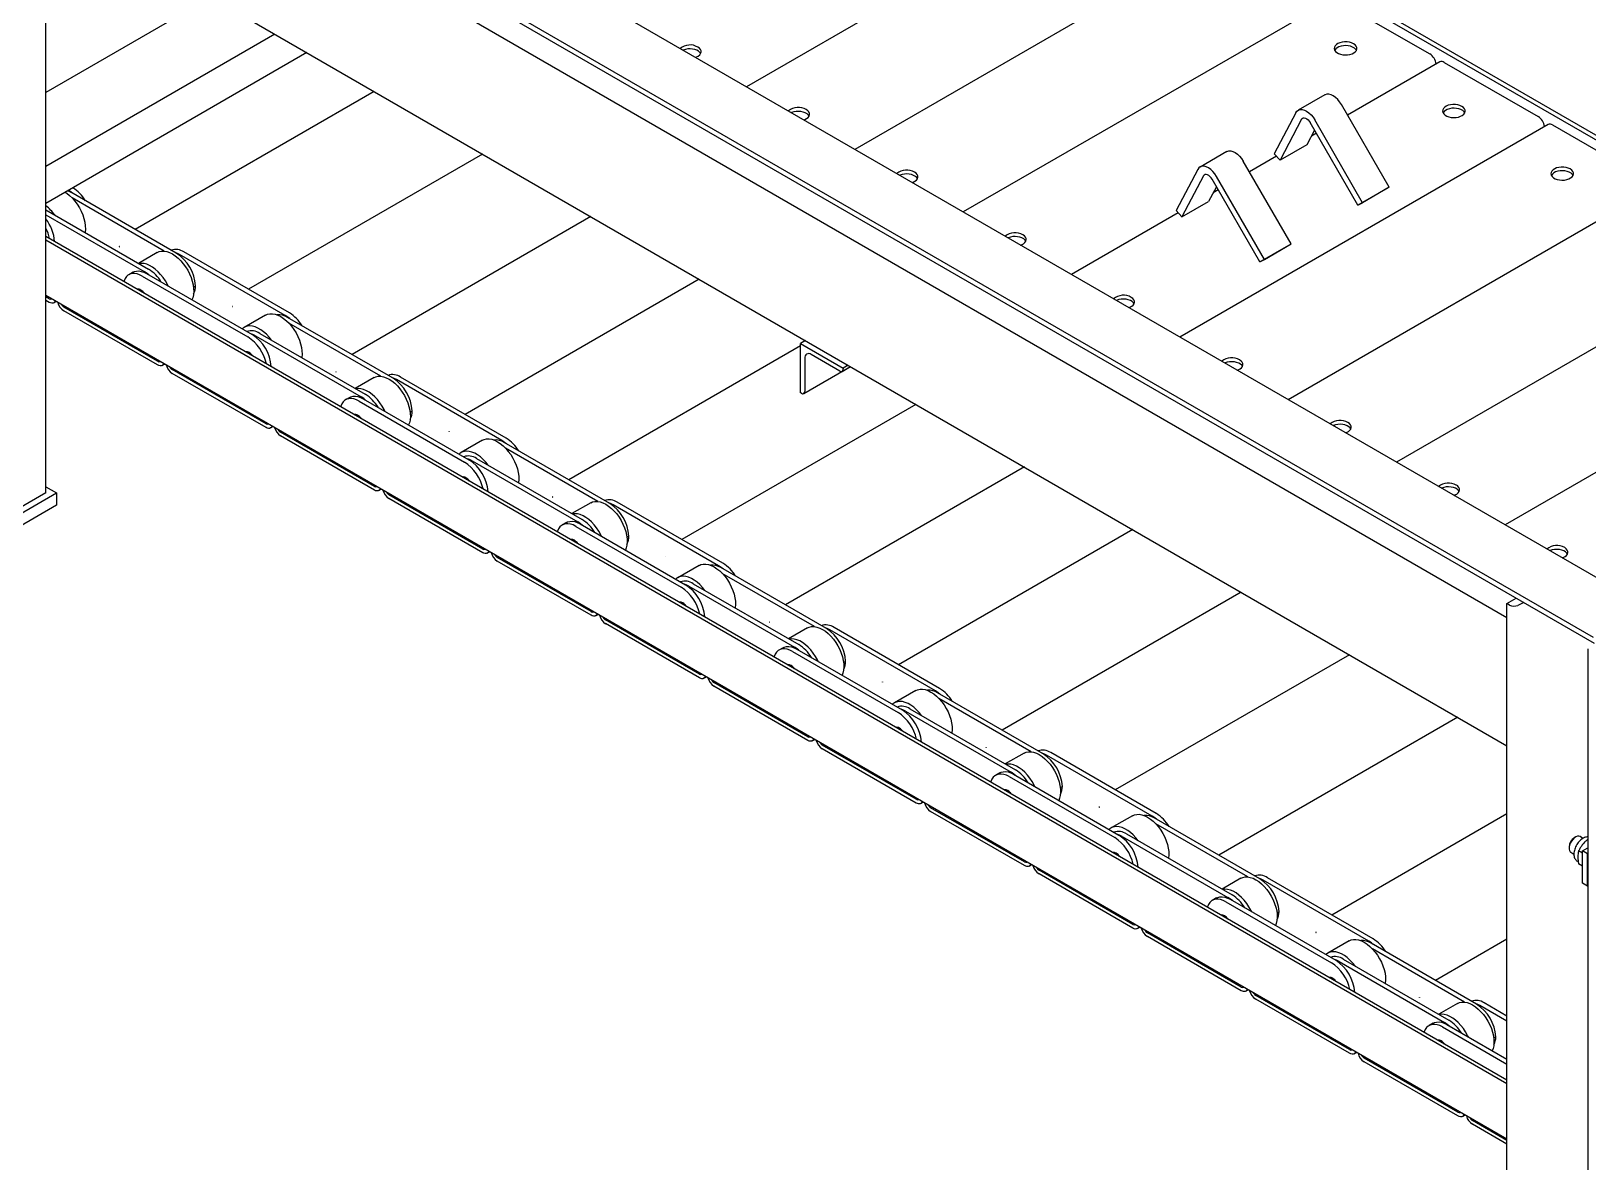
# Model space of a CAD drawing. Header units: millimetres. Extents: x 0 to 11880, y 0 to 8400.
# Drawn here: x 3810 to 4842, y 518 to 1267 of the extents above; entities that cross this region are included whole.
import ezdxf

# ---------------------------------------------------------------- set-up
doc = ezdxf.new("R2010")
doc.units = ezdxf.units.MM
doc.header["$LTSCALE"] = 20

msp = doc.modelspace()

# ---------------------------------------------------------------- linework, layer by layer
at = {"color": 7, "linetype": 'Continuous', "lineweight": 25}
for p, q in [((5183.28, 1001), (1955.33, 2864.45)), ((5186.11, 1002.63), (1958.16, 2866.08)), ((4881.34, 885.49), (1653.4, 2748.94)), ((4845.99, 865.08), (1618.04, 2728.53)), ((1618.67, 2724.71), (4846.61, 861.25)), ((3819.97, 960.92), (3819.97, 1453.92)), ((3819.97, 1437.58), (4788.71, 878.34)), ((4528.61, 1370.96), (4284.5, 1230.04)), ((3819.97, 1352.6), (4788.71, 793.36)), ((4600.45, 1329.48), (4356.34, 1188.56)), ((3929.38, 1289.44), (3819.97, 1226.29)), ((4672.29, 1288.01), (4428.18, 1147.09)), ((4675.29, 1287.71), (4737.52, 1251.79)), ((3971.81, 1264.95), (3819.97, 1177.3)), ((3993.02, 1252.7), (3819.97, 1152.8)), ((4744.14, 1246.54), (4683, 1211.24)), ((4747.14, 1246.24), (4809.36, 1210.32)), ((4037.65, 1226.94), (3879.25, 1135.49)), ((4667.93, 1224.65), (4650.25, 1214.45)), ((4710.6, 1163.44), (4678.92, 1218.3)), ((4648.7, 1212.79), (4634.4, 1185.63)), ((4652.54, 1208.5), (4638.24, 1181.34)), ((4692.92, 1153.23), (4661.25, 1208.1)), ((4815.98, 1205.06), (4571.87, 1064.14)), ((4661.11, 1201.4), (4655.92, 1191.54)), ((4689.92, 1151.5), (4658.25, 1206.37)), ((4662.32, 1199.31), (4659, 1197.39)), ((4818.98, 1204.77), (4881.2, 1168.84)), ((4602.87, 1187.1), (4585.19, 1176.89)), ((4655.92, 1191.54), (4638.24, 1181.34)), ((4109.5, 1185.47), (3954.27, 1095.86)), ((4645.55, 1125.88), (4613.87, 1180.75)), ((4635.84, 1184.02), (4617.95, 1173.69)), ((4638.24, 1181.34), (4634.4, 1185.63)), ((4583.64, 1175.23), (4569.34, 1148.07)), ((4587.49, 1170.94), (4573.19, 1143.78)), ((4624.87, 1113.94), (4593.19, 1168.81)), ((4627.87, 1115.68), (4596.19, 1170.54)), ((3906.45, 1119.79), (3836.45, 1160.2)), ((3898.46, 1121.13), (3837.37, 1156.4)), ((4596.06, 1163.85), (4590.86, 1153.99)), ((4597.27, 1161.75), (4593.94, 1159.83)), ((4887.82, 1163.59), (4643.71, 1022.67)), ((4707.6, 1161.7), (4689.92, 1151.5)), ((4710.6, 1163.44), (4692.92, 1153.23)), ((4707.6, 1161.7), (4710.6, 1163.44)), ((3819.97, 1148.48), (3888.07, 1109.17)), ((4570.78, 1146.46), (4500.03, 1105.62)), ((4573.19, 1143.78), (4569.34, 1148.07)), ((4573.19, 1143.78), (4590.86, 1153.99)), ((4689.92, 1151.5), (4692.92, 1153.23)), ((3819.97, 1145.22), (3885.24, 1107.54)), ((4181.34, 1143.99), (4022.93, 1052.55)), ((4788.71, 571.66), (3819.97, 1130.9)), ((4788.71, 569.25), (3819.97, 1128.49)), ((4627.87, 1115.68), (4645.55, 1125.88)), ((4642.55, 1124.15), (4645.55, 1125.88)), ((3893.84, 1120.25), (3881.36, 1113.04)), ((3978.65, 1078.52), (3908.65, 1118.93)), ((3981.48, 1080.15), (3911.48, 1120.56)), ((4624.87, 1113.94), (4642.55, 1124.15)), ((4624.87, 1113.94), (4627.87, 1115.68)), ((4959.66, 1122.12), (4715.55, 981.2)), ((3877.73, 1107.16), (3874.9, 1105.53)), ((3883.9, 1104.64), (3953.9, 1064.23)), ((3886.73, 1106.27), (3956.73, 1065.86)), ((3881.99, 1095.8), (3881.38, 1095.45)), ((3917.81, 1097.36), (3919.18, 1098.15)), ((4253.18, 1102.52), (4097.95, 1012.91)), ((4788.71, 532.51), (3819.97, 1091.74)), ((3822.24, 1089.61), (3819.97, 1090.91)), ((3822.24, 1087.16), (3819.97, 1088.47)), ((3825.24, 1086.86), (3826.83, 1087.78)), ((3894.08, 1048.14), (3831.85, 1084.06)), ((3894.08, 1045.69), (3831.85, 1081.61)), ((3965.68, 1078.77), (3951.54, 1070.61)), ((4050.14, 1036.84), (3980.14, 1077.25)), ((4042.15, 1038.19), (3981.05, 1073.45)), ((5031.5, 1080.64), (4787.4, 939.72)), ((3958.93, 1065), (4028.92, 1024.6)), ((3961.76, 1066.63), (4031.75, 1026.23)), ((3953.83, 1054.32), (3953.23, 1053.97)), ((4320.25, 1058.29), (4166.61, 969.6)), ((4323.57, 1061.88), (4320.25, 1059.97)), ((4320.25, 1059.97), (4348.54, 1043.64)), ((4320.25, 1027.31), (4320.25, 1059.97)), ((3897.08, 1045.39), (3898.68, 1046.31)), ((3965.92, 1006.66), (3903.7, 1042.58)), ((4322.46, 1026.75), (4353.44, 1044.64)), ((4323.08, 1050.17), (4323.08, 1028.13)), ((4346.42, 1041.6), (4327.32, 1052.62)), ((4347.92, 1041.45), (4353.44, 1044.64)), ((4351.85, 1045.56), (4348.54, 1043.64)), ((4348.54, 1043.64), (4348.54, 1042.83)), ((3965.92, 1004.21), (3903.7, 1040.13)), ((4037.52, 1037.3), (4025.05, 1030.1)), ((4122.33, 995.57), (4052.33, 1035.98)), ((4125.16, 997.2), (4055.16, 1037.61)), ((4021.42, 1024.22), (4018.59, 1022.58)), ((4030.42, 1023.32), (4100.41, 982.92)), ((4320.96, 1026.9), (4320.25, 1027.31)), ((4025.67, 1012.85), (4025.07, 1012.5)), ((4027.59, 1021.69), (4097.58, 981.28)), ((4061.5, 1014.42), (4062.86, 1015.2)), ((4396.86, 1019.57), (4241.64, 929.96)), ((3968.92, 1003.92), (3970.52, 1004.84)), ((4037.76, 965.19), (3975.54, 1001.11)), ((4037.76, 962.74), (3975.54, 998.66)), ((4109.37, 995.82), (4095.22, 987.66)), ((4193.82, 953.89), (4123.82, 994.3)), ((4102.61, 982.05), (4172.6, 941.65)), ((4105.44, 983.69), (4175.43, 943.28)), ((4185.83, 955.24), (4124.74, 990.51)), ((4097.52, 971.38), (4096.91, 971.03)), ((4468.71, 978.1), (4310.3, 886.65)), ((3784.62, 936.43), (3827.05, 960.92)), ((3819.97, 960.92), (3788.15, 942.55)), ((3819.97, 965), (3827.05, 960.92)), ((3827.05, 960.92), (3827.05, 952.75)), ((4040.76, 962.44), (4042.36, 963.36)), ((3827.05, 952.75), (3784.62, 928.26)), ((4109.6, 923.71), (4047.38, 959.64)), ((4109.6, 921.27), (4047.38, 957.19)), ((4181.21, 954.35), (4168.73, 947.15)), ((4266.02, 912.62), (4196.02, 953.03)), ((4268.85, 914.25), (4198.84, 954.67)), ((4165.1, 941.27), (4162.27, 939.64)), ((4174.1, 940.38), (4244.09, 899.97)), ((4169.36, 929.9), (4168.75, 929.55)), ((4171.27, 938.74), (4241.27, 898.34)), ((4205.18, 931.47), (4206.55, 932.26)), ((4540.55, 936.62), (4385.32, 847.01)), ((4112.6, 920.97), (4114.2, 921.89)), ((4181.45, 882.24), (4119.22, 918.16)), ((4181.45, 879.79), (4119.22, 915.71)), ((4253.05, 912.88), (4238.91, 904.71)), ((4337.51, 870.94), (4267.5, 911.36)), ((4246.3, 899.11), (4316.29, 858.7)), ((4249.12, 900.74), (4319.12, 860.33)), ((4329.52, 872.29), (4268.42, 907.56)), ((4241.2, 888.43), (4240.59, 888.08)), ((4612.39, 895.15), (4453.98, 803.7)), ((4788.71, 887.53), (4794.9, 891.1)), ((4799.78, 888.28), (4795.91, 886.38)), ((4184.45, 879.49), (4186.04, 880.42)), ((4790.48, 886.5), (4788.71, 887.53)), ((4788.71, 364.94), (4788.71, 887.53)), ((4253.29, 840.77), (4191.06, 876.69)), ((4253.29, 838.32), (4191.06, 874.24)), ((4324.89, 871.4), (4312.42, 864.2)), ((4409.7, 829.67), (4339.7, 870.09)), ((4412.53, 831.31), (4342.53, 871.72)), ((4308.78, 858.32), (4305.96, 856.69)), ((4317.78, 857.43), (4387.78, 817.02)), ((4842.33, 857.53), (4842.33, 334.94)), ((4313.04, 846.96), (4312.44, 846.61)), ((4314.96, 855.8), (4384.95, 815.39)), ((4348.87, 848.52), (4350.23, 849.31)), ((4684.23, 853.68), (4529.01, 764.07)), ((4256.29, 838.02), (4257.89, 838.94)), ((4325.13, 799.29), (4262.91, 835.22)), ((4325.13, 796.84), (4262.91, 832.77)), ((4396.73, 829.93), (4382.59, 821.77)), ((4481.19, 788), (4411.19, 828.41)), ((4389.98, 816.16), (4459.97, 775.75)), ((4392.81, 817.79), (4462.8, 777.39)), ((4473.2, 789.34), (4412.11, 824.61)), ((4384.88, 805.48), (4384.28, 805.13)), ((4756.07, 812.2), (4597.67, 720.76)), ((4328.13, 796.55), (4329.73, 797.47)), ((4396.97, 757.82), (4334.75, 793.74)), ((4396.97, 755.37), (4334.75, 791.29)), ((4468.58, 788.46), (4456.1, 781.26)), ((4553.39, 746.73), (4483.38, 787.14)), ((4556.22, 748.36), (4486.21, 788.77)), ((4452.47, 775.37), (4449.64, 773.74)), ((4461.47, 774.48), (4531.46, 734.08)), ((4456.73, 764.01), (4456.12, 763.66)), ((4458.64, 772.85), (4528.63, 732.44)), ((4492.55, 765.58), (4493.91, 766.36)), ((4399.97, 755.07), (4401.57, 756)), ((4468.81, 716.35), (4406.59, 752.27)), ((4468.81, 713.9), (4406.59, 749.82)), ((4540.42, 746.98), (4526.28, 738.82)), ((4624.88, 705.05), (4554.87, 745.46)), ((4788.71, 748.1), (4672.69, 681.12)), ((4533.66, 733.21), (4603.66, 692.81)), ((4536.49, 734.85), (4606.49, 694.44)), ((4616.89, 706.4), (4555.79, 741.67)), ((4839.09, 731.95), (4837.13, 733.08)), ((4528.57, 722.53), (4527.96, 722.18)), ((4829.88, 726.22), (4829.88, 725.44)), ((4831.13, 722.69), (4833.07, 721.56)), ((4834.12, 732.78), (4833.44, 732.39)), ((4838.73, 722.12), (4836.21, 723.58)), ((4838.73, 723.59), (4842.33, 725.67)), ((4838.73, 702.36), (4838.73, 723.59)), ((4842.2, 721.59), (4838.73, 723.59)), ((4471.81, 713.6), (4473.41, 714.52)), ((4835.37, 716.77), (4835.97, 716.43)), ((4838.73, 713.63), (4836.21, 715.09)), ((4842.33, 721.69), (4842.2, 721.59)), ((4842.2, 700.36), (4842.2, 721.59)), ((4540.66, 674.87), (4478.43, 710.8)), ((4540.66, 672.42), (4478.43, 708.35)), ((4612.26, 705.51), (4599.78, 698.31)), ((4697.07, 663.78), (4627.07, 704.19)), ((4699.9, 665.41), (4629.9, 705.83)), ((4842.2, 700.36), (4838.73, 702.36)), ((4596.15, 692.43), (4593.32, 690.79)), ((4842.33, 700.46), (4842.2, 700.36)), ((4602.32, 689.9), (4672.32, 649.5)), ((4605.15, 691.54), (4675.15, 651.13)), ((4636.23, 682.63), (4637.6, 683.42)), ((4543.66, 672.13), (4545.25, 673.05)), ((4600.41, 681.06), (4599.8, 680.71)), ((4612.5, 633.4), (4550.27, 669.32)), ((4612.5, 630.95), (4550.27, 666.87)), ((4684.1, 664.04), (4669.96, 655.87)), ((4768.56, 622.1), (4698.56, 662.52)), ((4788.71, 665.15), (4741.35, 637.81)), ((4677.35, 650.27), (4747.34, 609.86)), ((4680.18, 651.9), (4750.17, 611.49)), ((4760.57, 623.45), (4699.47, 658.72)), ((4615.5, 630.65), (4617.1, 631.58)), ((4672.25, 639.59), (4671.65, 639.24)), ((4684.34, 591.93), (4622.12, 627.85)), ((4684.34, 589.48), (4622.12, 625.4)), ((4755.94, 622.56), (4743.47, 615.36)), ((4788.71, 610.88), (4770.75, 621.25)), ((4788.71, 614.14), (4773.58, 622.88)), ((4739.84, 609.48), (4737.01, 607.85)), ((4746.01, 606.96), (4788.71, 582.3)), ((4748.84, 608.59), (4788.71, 585.57)), ((4779.92, 599.68), (4781.28, 600.47)), ((4687.34, 589.18), (4688.94, 590.1)), ((4744.1, 598.11), (4743.49, 597.76)), ((4756.18, 550.45), (4693.96, 586.38)), ((4756.18, 548), (4693.96, 583.93)), ((4759.18, 547.71), (4760.78, 548.63)), ((4788.71, 531.68), (4765.8, 544.9)), ((4788.71, 529.23), (4765.8, 542.45))]:
    msp.add_line(p, q, dxfattribs=at)
at = {"color": 7, "linetype": 'Continuous', "lineweight": 25, "flags": 128}
for points in [[(4686.96, 1258.53), (4685.7, 1259.11), (4684.24, 1259.53), (4682.67, 1259.76), (4681.05, 1259.78), (4679.46, 1259.6), (4677.97, 1259.23), (4676.65, 1258.69), (4675.57, 1257.99), (4674.77, 1257.18), (4674.29, 1256.28), (4674.16, 1255.35), (4674.38, 1254.42), (4674.94, 1253.54), (4675.81, 1252.75), (4676.96, 1252.09), (4678.32, 1251.59), (4679.85, 1251.26), (4681.45, 1251.14), (4683.07, 1251.21), (4684.62, 1251.49), (4686.03, 1251.95), (4687.24, 1252.57), (4688.19, 1253.33), (4688.83, 1254.19), (4689.13, 1255.11), (4689.09, 1256.05), (4688.7, 1256.96), (4687.98, 1257.8), (4686.96, 1258.53)], [(4254.12, 1252.12), (4253.65, 1252.82), (4252.77, 1253.61), (4251.63, 1254.27), (4250.26, 1254.77), (4248.74, 1255.09), (4247.13, 1255.22), (4245.51, 1255.15), (4243.96, 1254.87), (4242.55, 1254.41), (4242.4, 1254.34)], [(4250.64, 1249.58), (4251.3, 1249.83), (4252.51, 1250.45), (4253.46, 1251.21), (4254.1, 1252.07), (4254.4, 1252.99), (4254.36, 1253.93), (4253.97, 1254.84), (4253.25, 1255.67), (4252.23, 1256.4)], [(4688.85, 1254.24), (4688.38, 1254.94), (4687.5, 1255.73), (4686.36, 1256.39), (4684.99, 1256.89), (4683.47, 1257.22), (4681.86, 1257.34), (4680.24, 1257.27), (4678.69, 1256.99), (4677.28, 1256.53), (4676.07, 1255.91), (4675.13, 1255.15), (4674.49, 1254.29), (4674.46, 1254.24)], [(4678.92, 1218.3), (4677.77, 1220.06), (4676.46, 1221.64), (4675.04, 1222.98), (4673.56, 1224.03), (4672.07, 1224.75), (4670.64, 1225.12), (4669.3, 1225.12), (4668.12, 1224.76), (4667.93, 1224.65)], [(4758.8, 1217.05), (4757.54, 1217.64), (4756.09, 1218.06), (4754.51, 1218.28), (4752.89, 1218.31), (4751.3, 1218.13), (4749.81, 1217.76), (4748.49, 1217.21), (4747.41, 1216.52), (4746.61, 1215.7), (4746.13, 1214.81), (4746, 1213.87), (4746.22, 1212.95), (4746.78, 1212.07), (4747.65, 1211.28), (4748.8, 1210.62), (4750.17, 1210.11), (4751.69, 1209.79), (4753.3, 1209.66), (4754.91, 1209.74), (4756.46, 1210.01), (4757.87, 1210.48), (4759.08, 1211.1), (4760.03, 1211.86), (4760.67, 1212.72), (4760.97, 1213.64), (4760.93, 1214.58), (4760.54, 1215.48), (4759.82, 1216.32), (4758.8, 1217.05)], [(4325.96, 1210.64), (4325.49, 1211.34), (4324.62, 1212.13), (4323.47, 1212.79), (4322.1, 1213.3), (4320.58, 1213.62), (4318.97, 1213.75), (4317.36, 1213.67), (4315.81, 1213.4), (4314.39, 1212.94), (4314.24, 1212.87)], [(4322.49, 1208.11), (4323.15, 1208.35), (4324.35, 1208.98), (4325.3, 1209.74), (4325.94, 1210.6), (4326.25, 1211.52), (4326.2, 1212.45), (4325.81, 1213.36), (4325.09, 1214.2), (4324.07, 1214.93)], [(4648.7, 1212.79), (4649.45, 1213.83), (4650.44, 1214.55), (4651.63, 1214.92), (4652.96, 1214.92), (4654.4, 1214.55), (4655.88, 1213.82), (4657.36, 1212.77), (4658.79, 1211.43), (4660.1, 1209.86), (4661.25, 1208.1)], [(4652.54, 1208.5), (4652.99, 1209.07), (4653.59, 1209.4), (4654.32, 1209.48), (4655.13, 1209.3), (4655.98, 1208.86), (4656.81, 1208.2), (4657.58, 1207.35), (4658.25, 1206.37)], [(4760.69, 1212.77), (4760.22, 1213.47), (4759.34, 1214.25), (4758.2, 1214.92), (4756.83, 1215.42), (4755.31, 1215.74), (4753.7, 1215.87), (4752.09, 1215.79), (4750.54, 1215.52), (4749.12, 1215.06), (4747.92, 1214.43), (4746.97, 1213.67), (4746.33, 1212.81), (4746.31, 1212.77)], [(4602.87, 1187.1), (4603.07, 1187.2), (4604.25, 1187.57), (4605.58, 1187.57), (4607.02, 1187.2), (4608.51, 1186.47), (4609.99, 1185.42), (4611.41, 1184.09), (4612.72, 1182.51), (4613.87, 1180.75)], [(4596.19, 1170.54), (4595.04, 1172.3), (4593.73, 1173.88), (4592.31, 1175.22), (4590.83, 1176.27), (4589.34, 1176.99), (4587.91, 1177.36), (4586.57, 1177.36), (4585.39, 1177), (4584.4, 1176.28), (4583.64, 1175.23)], [(4830.64, 1175.58), (4829.38, 1176.17), (4827.93, 1176.58), (4826.35, 1176.81), (4824.73, 1176.83), (4823.14, 1176.66), (4821.65, 1176.29), (4820.33, 1175.74), (4819.25, 1175.04), (4818.45, 1174.23), (4817.98, 1173.33), (4817.84, 1172.4), (4818.06, 1171.47), (4818.62, 1170.59), (4819.5, 1169.81), (4820.64, 1169.14), (4822.01, 1168.64), (4823.53, 1168.32), (4825.14, 1168.19), (4826.75, 1168.27), (4828.3, 1168.54), (4829.72, 1169), (4830.92, 1169.63), (4831.87, 1170.39), (4832.51, 1171.25), (4832.82, 1172.17), (4832.77, 1173.1), (4832.38, 1174.01), (4831.66, 1174.85), (4830.64, 1175.58)], [(4397.81, 1169.17), (4397.33, 1169.87), (4396.46, 1170.66), (4395.31, 1171.32), (4393.94, 1171.82), (4392.42, 1172.15), (4390.82, 1172.27), (4389.2, 1172.2), (4387.65, 1171.92), (4386.24, 1171.46), (4386.08, 1171.4)], [(4394.33, 1166.63), (4394.99, 1166.88), (4396.19, 1167.5), (4397.14, 1168.26), (4397.78, 1169.12), (4398.09, 1170.04), (4398.04, 1170.98), (4397.65, 1171.89), (4396.93, 1172.73), (4395.92, 1173.46)], [(4593.19, 1168.81), (4592.53, 1169.8), (4591.76, 1170.65), (4590.92, 1171.31), (4590.08, 1171.74), (4589.27, 1171.93), (4588.54, 1171.85), (4587.94, 1171.51), (4587.49, 1170.94)], [(4832.53, 1171.29), (4832.06, 1171.99), (4831.19, 1172.78), (4830.04, 1173.44), (4828.67, 1173.95), (4827.15, 1174.27), (4825.54, 1174.4), (4823.93, 1174.32), (4822.38, 1174.05), (4820.97, 1173.59), (4819.76, 1172.96), (4818.81, 1172.2), (4818.17, 1171.34), (4818.15, 1171.29)], [(3832.82, 1160.22), (3833.88, 1159.49), (3835.73, 1157.99), (3837.52, 1156.25), (3839.2, 1154.29), (3840.76, 1152.15), (3842.16, 1149.88), (3843.38, 1147.51), (3844.4, 1145.09), (3845.19, 1142.65), (3845.75, 1140.24), (3846.07, 1137.91), (3846.13, 1135.69), (3845.94, 1133.63), (3845.92, 1133.5)], [(3834.46, 1161.17), (3834.67, 1161.08), (3836.45, 1160.2)], [(3837.95, 1159.34), (3836.75, 1160.29), (3834.97, 1161.46)], [(4469.65, 1127.7), (4469.17, 1128.4), (4468.3, 1129.19), (4467.15, 1129.85), (4465.79, 1130.35), (4464.26, 1130.67), (4462.66, 1130.8), (4461.04, 1130.72), (4459.49, 1130.45), (4458.08, 1129.99), (4457.92, 1129.92)], [(4466.17, 1125.16), (4466.83, 1125.41), (4468.04, 1126.03), (4468.98, 1126.79), (4469.62, 1127.65), (4469.93, 1128.57), (4469.89, 1129.51), (4469.49, 1130.42), (4468.77, 1131.25), (4467.76, 1131.98)], [(3868.55, 1124.11), (3868.56, 1124.08), (3868.57, 1124.04), (3868.6, 1124.01), (3868.62, 1123.99), (3868.65, 1123.98), (3868.67, 1123.98), (3868.69, 1124), (3868.7, 1124.03), (3868.69, 1124.06), (3868.67, 1124.1), (3868.65, 1124.13), (3868.62, 1124.15), (3868.6, 1124.16), (3868.57, 1124.16), (3868.56, 1124.14), (3868.55, 1124.11)], [(3893.84, 1120.25), (3895.07, 1120.8), (3896.63, 1121.14), (3898.32, 1121.15), (3900.1, 1120.83), (3901.95, 1120.2), (3903.84, 1119.26)], [(3903.84, 1119.26), (3905.72, 1118.02), (3907.57, 1116.52), (3909.36, 1114.77), (3911.05, 1112.81), (3912.6, 1110.68), (3914, 1108.41), (3915.22, 1106.04), (3916.24, 1103.61), (3917.04, 1101.18), (3917.6, 1098.77), (3917.91, 1096.44), (3917.97, 1094.22), (3917.78, 1092.16), (3917.35, 1090.29), (3916.8, 1088.91)], [(3908.65, 1118.93), (3906.87, 1119.81), (3905.67, 1120.24)], [(3850.17, 1113.46), (3850.17, 1113.5), (3850.17, 1113.52), (3850.19, 1113.54), (3850.21, 1113.55), (3850.24, 1113.54)], [(3883.9, 1104.64), (3882.12, 1105.52), (3880.38, 1106.1), (3878.7, 1106.36), (3877.13, 1106.29), (3875.69, 1105.91), (3874.41, 1105.21), (3873.32, 1104.21), (3872.43, 1102.94), (3871.78, 1101.4), (3871.67, 1101.06)], [(3877.73, 1107.16), (3878.52, 1107.54), (3879.96, 1107.93), (3881.53, 1107.99), (3883.21, 1107.73), (3884.95, 1107.15), (3886.73, 1106.27)], [(3901.01, 1098.03), (3900.5, 1099.07), (3899.18, 1101.4), (3897.7, 1103.6), (3896.07, 1105.65), (3894.34, 1107.51), (3892.51, 1109.14), (3890.64, 1110.51), (3888.75, 1111.6), (3886.88, 1112.39), (3885.06, 1112.87), (3883.32, 1113.02), (3881.7, 1112.85)], [(3888.22, 1105.41), (3887.02, 1106.37), (3885.24, 1107.54)], [(3826.24, 1088.13), (3826.16, 1087.92), (3825.76, 1087.3), (3825.24, 1086.86), (3824.59, 1086.62), (3823.86, 1086.6), (3823.06, 1086.78), (3822.24, 1087.16)], [(3943.58, 1084.47), (3943.58, 1084.44), (3943.6, 1084.4), (3943.62, 1084.37), (3943.65, 1084.35), (3943.68, 1084.34), (3943.7, 1084.35), (3943.71, 1084.36), (3943.72, 1084.39), (3943.71, 1084.43), (3943.7, 1084.46), (3943.68, 1084.49), (3943.65, 1084.51), (3943.62, 1084.52), (3943.6, 1084.52), (3943.58, 1084.5), (3943.58, 1084.47)], [(4541.49, 1086.22), (4541.02, 1086.92), (4540.14, 1087.71), (4538.99, 1088.37), (4537.63, 1088.88), (4536.11, 1089.2), (4534.5, 1089.33), (4532.88, 1089.25), (4531.33, 1088.98), (4529.92, 1088.52), (4529.76, 1088.45)], [(4538.01, 1083.69), (4538.67, 1083.93), (4539.88, 1084.56), (4540.82, 1085.32), (4541.47, 1086.18), (4541.77, 1087.1), (4541.73, 1088.03), (4541.34, 1088.94), (4540.62, 1089.78), (4539.6, 1090.51)], [(3965.68, 1078.77), (3966.92, 1079.33), (3968.47, 1079.66), (3970.16, 1079.67), (3971.94, 1079.36), (3973.8, 1078.72), (3975.68, 1077.78)], [(3975.68, 1077.78), (3977.57, 1076.55), (3979.42, 1075.04), (3981.2, 1073.3), (3982.89, 1071.34), (3984.45, 1069.21), (3985.85, 1066.94), (3987.07, 1064.57), (3988.08, 1062.14), (3988.88, 1059.7), (3989.44, 1057.29), (3989.75, 1054.96), (3989.81, 1052.75), (3989.63, 1050.68), (3989.6, 1050.56)], [(3981.63, 1076.39), (3980.43, 1077.34), (3978.65, 1078.52)], [(3969.53, 1062.15), (3967.92, 1064.18), (3966.18, 1066.04), (3964.36, 1067.66), (3962.48, 1069.04), (3960.59, 1070.13), (3958.72, 1070.92), (3956.9, 1071.39), (3955.16, 1071.54), (3953.53, 1071.37), (3952.05, 1070.87), (3950.74, 1070.06), (3950.23, 1069.62)], [(3958.93, 1065), (3957.15, 1065.88), (3955.95, 1066.31)], [(3898.08, 1046.65), (3898, 1046.45), (3897.61, 1045.83), (3897.08, 1045.39), (3896.44, 1045.15), (3895.7, 1045.12), (3894.91, 1045.3), (3894.08, 1045.69)], [(4613.33, 1044.75), (4612.86, 1045.45), (4611.98, 1046.24), (4610.84, 1046.9), (4609.47, 1047.4), (4607.95, 1047.73), (4606.34, 1047.85), (4604.72, 1047.78), (4603.17, 1047.5), (4601.76, 1047.04), (4601.61, 1046.98)], [(4609.85, 1042.21), (4610.51, 1042.46), (4611.72, 1043.08), (4612.67, 1043.84), (4613.31, 1044.7), (4613.61, 1045.62), (4613.57, 1046.56), (4613.18, 1047.47), (4612.46, 1048.31), (4611.44, 1049.04)], [(4012.24, 1041.16), (4012.24, 1041.13), (4012.26, 1041.09), (4012.28, 1041.06), (4012.31, 1041.04), (4012.34, 1041.03), (4012.36, 1041.04), (4012.37, 1041.05), (4012.38, 1041.08), (4012.37, 1041.12), (4012.36, 1041.15), (4012.34, 1041.18), (4012.31, 1041.2), (4012.28, 1041.21), (4012.26, 1041.21), (4012.24, 1041.19), (4012.24, 1041.16)], [(4037.52, 1037.3), (4038.76, 1037.85), (4040.32, 1038.19), (4042, 1038.2), (4043.79, 1037.88), (4045.64, 1037.25), (4047.52, 1036.31)], [(4047.52, 1036.31), (4049.41, 1035.07), (4051.26, 1033.57), (4053.04, 1031.82), (4054.73, 1029.87), (4056.29, 1027.73), (4057.69, 1025.46), (4058.91, 1023.09), (4059.92, 1020.67), (4060.72, 1018.23), (4061.28, 1015.82), (4061.59, 1013.49), (4061.66, 1011.27), (4061.47, 1009.21), (4061.03, 1007.34), (4060.49, 1005.97)], [(4052.33, 1035.98), (4050.55, 1036.86), (4049.35, 1037.29)], [(3993.86, 1030.52), (3993.85, 1030.55), (3993.86, 1030.58), (3993.87, 1030.6), (3993.9, 1030.6), (3993.92, 1030.59)], [(4027.59, 1021.69), (4025.81, 1022.57), (4024.06, 1023.15), (4022.39, 1023.41), (4020.81, 1023.35), (4019.37, 1022.96), (4018.1, 1022.27), (4017, 1021.27), (4016.12, 1019.99), (4015.46, 1018.45), (4015.35, 1018.11)], [(4021.42, 1024.22), (4022.2, 1024.6), (4023.64, 1024.98), (4025.22, 1025.04), (4026.89, 1024.78), (4028.64, 1024.21), (4030.42, 1023.32)], [(4044.69, 1015.08), (4044.18, 1016.12), (4042.87, 1018.45), (4041.38, 1020.66), (4039.76, 1022.71), (4038.02, 1024.56), (4036.2, 1026.19), (4034.33, 1027.56), (4032.44, 1028.65), (4030.56, 1029.44), (4028.74, 1029.92), (4027, 1030.07), (4025.39, 1029.9)], [(4031.9, 1022.47), (4030.7, 1023.42), (4028.92, 1024.6)], [(3969.92, 1005.18), (3969.84, 1004.97), (3969.45, 1004.35), (3968.92, 1003.92), (3968.28, 1003.68), (3967.54, 1003.65), (3966.75, 1003.83), (3965.92, 1004.21)], [(4087.26, 1001.53), (4087.27, 1001.49), (4087.28, 1001.46), (4087.31, 1001.43), (4087.33, 1001.4), (4087.36, 1001.39), (4087.38, 1001.4), (4087.4, 1001.42), (4087.4, 1001.44), (4087.4, 1001.48), (4087.38, 1001.51), (4087.36, 1001.55), (4087.33, 1001.57), (4087.31, 1001.58), (4087.28, 1001.57), (4087.27, 1001.55), (4087.26, 1001.53)], [(4685.17, 1003.28), (4684.7, 1003.98), (4683.83, 1004.76), (4682.68, 1005.43), (4681.31, 1005.93), (4679.79, 1006.25), (4678.18, 1006.38), (4676.57, 1006.3), (4675.02, 1006.03), (4673.6, 1005.57), (4673.45, 1005.5)], [(4681.7, 1000.74), (4682.36, 1000.98), (4683.56, 1001.61), (4684.51, 1002.37), (4685.15, 1003.23), (4685.46, 1004.15), (4685.41, 1005.09), (4685.02, 1005.99), (4684.3, 1006.83), (4683.28, 1007.56)], [(4109.37, 995.82), (4110.6, 996.38), (4112.16, 996.72), (4113.84, 996.73), (4115.63, 996.41), (4117.48, 995.78), (4119.36, 994.83)], [(4119.36, 994.83), (4121.25, 993.6), (4123.1, 992.1), (4124.89, 990.35), (4126.57, 988.39), (4128.13, 986.26), (4129.53, 983.99), (4130.75, 981.62), (4131.77, 979.19), (4132.56, 976.75), (4133.12, 974.35), (4133.44, 972.02), (4133.5, 969.8), (4133.31, 967.74), (4133.29, 967.61)], [(4125.31, 993.44), (4124.11, 994.4), (4122.33, 995.57)], [(4113.21, 979.2), (4111.6, 981.23), (4109.86, 983.09), (4108.04, 984.72), (4106.17, 986.09), (4104.28, 987.18), (4102.41, 987.97), (4100.58, 988.44), (4098.84, 988.6), (4097.22, 988.42), (4095.74, 987.93), (4094.42, 987.12), (4093.91, 986.67)], [(4102.61, 982.05), (4100.83, 982.94), (4099.63, 983.37)], [(4041.77, 963.71), (4041.68, 963.5), (4041.29, 962.88), (4040.76, 962.44), (4040.12, 962.2), (4039.39, 962.17), (4038.59, 962.36), (4037.76, 962.74)], [(4757.02, 961.8), (4756.54, 962.5), (4755.67, 963.29), (4754.52, 963.95), (4753.15, 964.46), (4751.63, 964.78), (4750.03, 964.91), (4748.41, 964.83), (4746.86, 964.56), (4745.45, 964.09), (4745.29, 964.03)], [(4753.54, 959.27), (4754.2, 959.51), (4755.4, 960.14), (4756.35, 960.9), (4756.99, 961.76), (4757.3, 962.68), (4757.25, 963.61), (4756.86, 964.52), (4756.14, 965.36), (4755.13, 966.09)], [(4155.92, 958.22), (4155.93, 958.18), (4155.94, 958.15), (4155.97, 958.12), (4155.99, 958.09), (4156.02, 958.08), (4156.04, 958.09), (4156.06, 958.11), (4156.06, 958.13), (4156.06, 958.17), (4156.04, 958.2), (4156.02, 958.23), (4155.99, 958.26), (4155.97, 958.27), (4155.94, 958.26), (4155.93, 958.24), (4155.92, 958.22)], [(4181.21, 954.35), (4182.44, 954.91), (4184, 955.24), (4185.69, 955.25), (4187.47, 954.94), (4189.32, 954.3), (4191.21, 953.36)], [(4191.21, 953.36), (4193.09, 952.13), (4194.94, 950.62), (4196.73, 948.88), (4198.41, 946.92), (4199.97, 944.79), (4201.37, 942.51), (4202.59, 940.14), (4203.61, 937.72), (4204.4, 935.28), (4204.96, 932.87), (4205.28, 930.54), (4205.34, 928.32), (4205.15, 926.26), (4204.71, 924.39), (4204.17, 923.02)], [(4196.02, 953.03), (4194.24, 953.92), (4193.04, 954.35)], [(4137.54, 947.57), (4137.54, 947.6), (4137.54, 947.63), (4137.56, 947.65), (4137.58, 947.65), (4137.61, 947.64)], [(4171.27, 938.74), (4169.49, 939.63), (4167.75, 940.2), (4166.07, 940.46), (4164.5, 940.4), (4163.06, 940.02), (4161.78, 939.32), (4160.69, 938.32), (4159.8, 937.04), (4159.14, 935.51), (4159.04, 935.16)], [(4165.1, 941.27), (4165.89, 941.65), (4167.33, 942.03), (4168.9, 942.1), (4170.58, 941.84), (4172.32, 941.26), (4174.1, 940.38)], [(4188.38, 932.13), (4187.86, 933.18), (4186.55, 935.5), (4185.07, 937.71), (4183.44, 939.76), (4181.7, 941.62), (4179.88, 943.24), (4178.01, 944.62), (4176.12, 945.71), (4174.25, 946.5), (4172.43, 946.97), (4170.69, 947.12), (4169.07, 946.95)], [(4175.58, 939.52), (4174.38, 940.48), (4172.6, 941.65)], [(4113.61, 922.23), (4113.52, 922.03), (4113.13, 921.41), (4112.6, 920.97), (4111.96, 920.73), (4111.23, 920.7), (4110.43, 920.88), (4109.6, 921.27)], [(4230.95, 918.58), (4230.95, 918.54), (4230.97, 918.51), (4230.99, 918.48), (4231.02, 918.46), (4231.04, 918.45), (4231.07, 918.45), (4231.08, 918.47), (4231.09, 918.5), (4231.08, 918.53), (4231.07, 918.57), (4231.04, 918.6), (4231.02, 918.62), (4230.99, 918.63), (4230.97, 918.63), (4230.95, 918.61), (4230.95, 918.58)], [(4828.86, 920.33), (4828.38, 921.03), (4827.51, 921.82), (4826.36, 922.48), (4825, 922.98), (4823.47, 923.31), (4821.87, 923.43), (4820.25, 923.36), (4818.7, 923.08), (4817.29, 922.62), (4817.13, 922.55)], [(4825.38, 917.79), (4826.04, 918.04), (4827.25, 918.66), (4828.19, 919.42), (4828.83, 920.28), (4829.14, 921.2), (4829.1, 922.14), (4828.7, 923.05), (4827.98, 923.89), (4826.97, 924.62)], [(4253.05, 912.88), (4254.28, 913.43), (4255.84, 913.77), (4257.53, 913.78), (4259.31, 913.46), (4261.16, 912.83), (4263.05, 911.89)], [(4263.05, 911.89), (4264.93, 910.65), (4266.79, 909.15), (4268.57, 907.4), (4270.26, 905.45), (4271.81, 903.31), (4273.21, 901.04), (4274.43, 898.67), (4275.45, 896.25), (4276.25, 893.81), (4276.81, 891.4), (4277.12, 889.07), (4277.18, 886.85), (4276.99, 884.79), (4276.97, 884.66)], [(4269, 910.49), (4267.8, 911.45), (4266.02, 912.62)], [(4256.9, 896.25), (4255.28, 898.29), (4253.55, 900.14), (4251.72, 901.77), (4249.85, 903.14), (4247.96, 904.23), (4246.09, 905.02), (4244.27, 905.5), (4242.53, 905.65), (4240.9, 905.48), (4239.42, 904.98), (4238.11, 904.17), (4237.59, 903.72)], [(4246.3, 899.11), (4244.52, 899.99), (4243.32, 900.42)], [(4185.45, 880.76), (4185.37, 880.55), (4184.97, 879.93), (4184.45, 879.49), (4183.8, 879.26), (4183.07, 879.23), (4182.27, 879.41), (4181.45, 879.79)], [(4299.61, 875.27), (4299.61, 875.23), (4299.63, 875.2), (4299.65, 875.17), (4299.68, 875.15), (4299.7, 875.14), (4299.73, 875.14), (4299.74, 875.16), (4299.75, 875.19), (4299.74, 875.22), (4299.73, 875.26), (4299.7, 875.29), (4299.68, 875.31), (4299.65, 875.32), (4299.63, 875.31), (4299.61, 875.3), (4299.61, 875.27)], [(4324.89, 871.4), (4326.13, 871.96), (4327.68, 872.29), (4329.37, 872.31), (4331.15, 871.99), (4333.01, 871.36), (4334.89, 870.41)], [(4334.89, 870.41), (4336.78, 869.18), (4338.63, 867.68), (4340.41, 865.93), (4342.1, 863.97), (4343.66, 861.84), (4345.06, 859.57), (4346.28, 857.2), (4347.29, 854.77), (4348.09, 852.33), (4348.65, 849.93), (4348.96, 847.59), (4349.03, 845.38), (4348.84, 843.32), (4348.4, 841.45), (4347.85, 840.07)], [(4339.7, 870.09), (4337.92, 870.97), (4336.72, 871.4)], [(4281.23, 864.62), (4281.22, 864.66), (4281.23, 864.68), (4281.24, 864.7), (4281.27, 864.71), (4281.29, 864.7)], [(4314.96, 855.8), (4313.18, 856.68), (4311.43, 857.26), (4309.76, 857.52), (4308.18, 857.45), (4306.74, 857.07), (4305.46, 856.37), (4304.37, 855.37), (4303.49, 854.09), (4302.83, 852.56), (4302.72, 852.21)], [(4308.78, 858.32), (4309.57, 858.7), (4311.01, 859.09), (4312.58, 859.15), (4314.26, 858.89), (4316, 858.31), (4317.78, 857.43)], [(4332.06, 849.19), (4331.55, 850.23), (4330.24, 852.55), (4328.75, 854.76), (4327.13, 856.81), (4325.39, 858.67), (4323.57, 860.3), (4321.69, 861.67), (4319.8, 862.76), (4317.93, 863.55), (4316.11, 864.02), (4314.37, 864.18), (4312.76, 864.01)], [(4319.27, 856.57), (4318.07, 857.53), (4316.29, 858.7)], [(4257.29, 839.29), (4257.21, 839.08), (4256.82, 838.46), (4256.29, 838.02), (4255.65, 837.78), (4254.91, 837.75), (4254.12, 837.93), (4253.29, 838.32)], [(4374.63, 835.63), (4374.64, 835.6), (4374.65, 835.56), (4374.67, 835.53), (4374.7, 835.51), (4374.73, 835.5), (4374.75, 835.5), (4374.77, 835.52), (4374.77, 835.55), (4374.77, 835.58), (4374.75, 835.62), (4374.73, 835.65), (4374.7, 835.67), (4374.67, 835.68), (4374.65, 835.68), (4374.64, 835.66), (4374.63, 835.63)], [(4396.73, 829.93), (4397.97, 830.49), (4399.53, 830.82), (4401.21, 830.83), (4403, 830.52), (4404.85, 829.88), (4406.73, 828.94)], [(4406.73, 828.94), (4408.62, 827.71), (4410.47, 826.2), (4412.25, 824.46), (4413.94, 822.5), (4415.5, 820.37), (4416.9, 818.09), (4418.12, 815.72), (4419.13, 813.3), (4419.93, 810.86), (4420.49, 808.45), (4420.8, 806.12), (4420.87, 803.9), (4420.68, 801.84), (4420.66, 801.72)], [(4412.68, 827.55), (4411.48, 828.5), (4409.7, 829.67)], [(4400.58, 813.3), (4398.97, 815.34), (4397.23, 817.19), (4395.41, 818.82), (4393.54, 820.19), (4391.65, 821.29), (4389.77, 822.08), (4387.95, 822.55), (4386.21, 822.7), (4384.59, 822.53), (4383.1, 822.03), (4381.79, 821.22), (4381.28, 820.78)], [(4389.98, 816.16), (4388.2, 817.04), (4387, 817.47)], [(4329.13, 797.81), (4329.05, 797.61), (4328.66, 796.99), (4328.13, 796.55), (4327.49, 796.31), (4326.75, 796.28), (4325.96, 796.46), (4325.13, 796.84)], [(4443.29, 792.32), (4443.3, 792.29), (4443.31, 792.25), (4443.33, 792.22), (4443.36, 792.2), (4443.39, 792.19), (4443.41, 792.19), (4443.43, 792.21), (4443.43, 792.24), (4443.43, 792.27), (4443.41, 792.31), (4443.39, 792.34), (4443.36, 792.36), (4443.33, 792.37), (4443.31, 792.37), (4443.3, 792.35), (4443.29, 792.32)], [(4468.58, 788.46), (4469.81, 789.01), (4471.37, 789.35), (4473.05, 789.36), (4474.84, 789.04), (4476.69, 788.41), (4478.57, 787.47)], [(4478.57, 787.47), (4480.46, 786.23), (4482.31, 784.73), (4484.1, 782.98), (4485.78, 781.03), (4487.34, 778.89), (4488.74, 776.62), (4489.96, 774.25), (4490.98, 771.82), (4491.77, 769.39), (4492.33, 766.98), (4492.65, 764.65), (4492.71, 762.43), (4492.52, 760.37), (4492.08, 758.5), (4491.54, 757.12)], [(4483.38, 787.14), (4481.6, 788.02), (4480.4, 788.45)], [(4424.91, 781.68), (4424.91, 781.71), (4424.91, 781.74), (4424.93, 781.75), (4424.95, 781.76), (4424.98, 781.75)], [(4458.64, 772.85), (4456.86, 773.73), (4455.12, 774.31), (4453.44, 774.57), (4451.87, 774.51), (4450.43, 774.12), (4449.15, 773.42), (4448.06, 772.43), (4447.17, 771.15), (4446.51, 769.61), (4446.4, 769.26)], [(4452.47, 775.37), (4453.26, 775.75), (4454.7, 776.14), (4456.27, 776.2), (4457.94, 775.94), (4459.69, 775.37), (4461.47, 774.48)], [(4475.75, 766.24), (4475.23, 767.28), (4473.92, 769.61), (4472.44, 771.82), (4470.81, 773.87), (4469.07, 775.72), (4467.25, 777.35), (4465.38, 778.72), (4463.49, 779.81), (4461.62, 780.6), (4459.79, 781.08), (4458.05, 781.23), (4456.44, 781.06)], [(4462.95, 773.63), (4461.75, 774.58), (4459.97, 775.75)], [(4400.98, 756.34), (4400.89, 756.13), (4400.5, 755.51), (4399.97, 755.07), (4399.33, 754.84), (4398.6, 754.81), (4397.8, 754.99), (4396.97, 755.37)], [(4518.31, 752.69), (4518.32, 752.65), (4518.34, 752.62), (4518.36, 752.58), (4518.39, 752.56), (4518.41, 752.55), (4518.44, 752.56), (4518.45, 752.58), (4518.46, 752.6), (4518.45, 752.64), (4518.44, 752.67), (4518.41, 752.7), (4518.39, 752.73), (4518.36, 752.74), (4518.34, 752.73), (4518.32, 752.71), (4518.31, 752.69)], [(4540.42, 746.98), (4541.65, 747.54), (4543.21, 747.87), (4544.9, 747.88), (4546.68, 747.57), (4548.53, 746.94), (4550.42, 745.99)], [(4550.42, 745.99), (4552.3, 744.76), (4554.15, 743.26), (4555.94, 741.51), (4557.62, 739.55), (4559.18, 737.42), (4560.58, 735.15), (4561.8, 732.78), (4562.82, 730.35), (4563.61, 727.91), (4564.17, 725.51), (4564.49, 723.17), (4564.55, 720.96), (4564.36, 718.9), (4564.34, 718.77)], [(4556.37, 744.6), (4555.17, 745.56), (4553.39, 746.73)], [(4544.27, 730.36), (4542.65, 732.39), (4540.91, 734.25), (4539.09, 735.88), (4537.22, 737.25), (4535.33, 738.34), (4533.46, 739.13), (4531.64, 739.6), (4529.9, 739.76), (4528.27, 739.58), (4526.79, 739.09), (4525.48, 738.28), (4524.96, 737.83)], [(4533.66, 733.21), (4531.88, 734.1), (4530.68, 734.52)], [(4837.13, 733.08), (4836.4, 733.33), (4835.44, 733.3), (4834.39, 732.93), (4833.33, 732.24), (4832.32, 731.27), (4831.42, 730.1), (4830.69, 728.78), (4830.18, 727.41), (4829.92, 726.07), (4829.92, 724.84), (4830.18, 723.8), (4830.69, 723.02), (4831.13, 722.69)], [(4472.82, 714.87), (4472.73, 714.66), (4472.34, 714.04), (4471.81, 713.6), (4471.17, 713.36), (4470.44, 713.33), (4469.64, 713.51), (4468.81, 713.9)], [(4586.97, 709.37), (4586.98, 709.34), (4587, 709.31), (4587.02, 709.27), (4587.05, 709.25), (4587.07, 709.24), (4587.1, 709.25), (4587.11, 709.26), (4587.12, 709.29), (4587.11, 709.33), (4587.1, 709.36), (4587.07, 709.39), (4587.05, 709.42), (4587.02, 709.42), (4587, 709.42), (4586.98, 709.4), (4586.97, 709.37)], [(4612.26, 705.51), (4613.49, 706.07), (4615.05, 706.4), (4616.74, 706.41), (4618.52, 706.1), (4620.37, 705.46), (4622.26, 704.52)], [(4622.26, 704.52), (4624.14, 703.29), (4626, 701.78), (4627.78, 700.04), (4629.47, 698.08), (4631.02, 695.95), (4632.42, 693.67), (4633.64, 691.3), (4634.66, 688.88), (4635.46, 686.44), (4636.02, 684.03), (4636.33, 681.7), (4636.39, 679.48), (4636.2, 677.42), (4635.77, 675.55), (4635.22, 674.18)], [(4627.07, 704.19), (4625.29, 705.08), (4624.09, 705.5)], [(4568.59, 698.73), (4568.59, 698.76), (4568.6, 698.79), (4568.61, 698.81), (4568.63, 698.81), (4568.66, 698.8)], [(4602.32, 689.9), (4600.54, 690.79), (4598.8, 691.36), (4597.12, 691.62), (4595.55, 691.56), (4594.11, 691.17), (4592.83, 690.48), (4591.74, 689.48), (4590.86, 688.2), (4590.2, 686.67), (4590.09, 686.32)], [(4596.15, 692.43), (4596.94, 692.81), (4598.38, 693.19), (4599.95, 693.25), (4601.63, 693), (4603.37, 692.42), (4605.15, 691.54)], [(4619.43, 683.29), (4618.92, 684.33), (4617.6, 686.66), (4616.12, 688.87), (4614.5, 690.92), (4612.76, 692.77), (4610.93, 694.4), (4609.06, 695.77), (4607.17, 696.86), (4605.3, 697.65), (4603.48, 698.13), (4601.74, 698.28), (4600.12, 698.11)], [(4606.64, 690.68), (4605.44, 691.64), (4603.66, 692.81)], [(4544.66, 673.39), (4544.58, 673.19), (4544.18, 672.57), (4543.66, 672.13), (4543.01, 671.89), (4542.28, 671.86), (4541.48, 672.04), (4540.66, 672.42)], [(4662, 669.74), (4662, 669.7), (4662.02, 669.67), (4662.04, 669.64), (4662.07, 669.62), (4662.1, 669.61), (4662.12, 669.61), (4662.13, 669.63), (4662.14, 669.66), (4662.13, 669.69), (4662.12, 669.73), (4662.1, 669.76), (4662.07, 669.78), (4662.04, 669.79), (4662.02, 669.78), (4662, 669.77), (4662, 669.74)], [(4684.1, 664.04), (4685.34, 664.59), (4686.89, 664.93), (4688.58, 664.94), (4690.36, 664.62), (4692.22, 663.99), (4694.1, 663.05)], [(4694.1, 663.05), (4695.99, 661.81), (4697.84, 660.31), (4699.62, 658.56), (4701.31, 656.61), (4702.87, 654.47), (4704.27, 652.2), (4705.49, 649.83), (4706.5, 647.4), (4707.3, 644.97), (4707.86, 642.56), (4708.17, 640.23), (4708.24, 638.01), (4708.05, 635.95), (4708.03, 635.82)], [(4700.05, 661.65), (4698.85, 662.61), (4697.07, 663.78)], [(4687.95, 647.41), (4686.34, 649.44), (4684.6, 651.3), (4682.78, 652.93), (4680.9, 654.3), (4679.01, 655.39), (4677.14, 656.18), (4675.32, 656.66), (4673.58, 656.81), (4671.96, 656.64), (4670.47, 656.14), (4669.16, 655.33), (4668.65, 654.88)], [(4677.35, 650.27), (4675.57, 651.15), (4674.37, 651.58)], [(4616.5, 631.92), (4616.42, 631.71), (4616.03, 631.09), (4615.5, 630.65), (4614.86, 630.42), (4614.12, 630.39), (4613.33, 630.57), (4612.5, 630.95)], [(4730.66, 626.43), (4730.66, 626.39), (4730.68, 626.36), (4730.7, 626.33), (4730.73, 626.31), (4730.76, 626.3), (4730.78, 626.3), (4730.79, 626.32), (4730.8, 626.35), (4730.79, 626.38), (4730.78, 626.42), (4730.76, 626.45), (4730.73, 626.47), (4730.7, 626.48), (4730.68, 626.47), (4730.66, 626.46), (4730.66, 626.43)], [(4755.94, 622.56), (4757.18, 623.12), (4758.74, 623.45), (4760.42, 623.46), (4762.21, 623.15), (4764.06, 622.52), (4765.94, 621.57)], [(4765.94, 621.57), (4767.83, 620.34), (4769.68, 618.84), (4771.46, 617.09), (4773.15, 615.13), (4774.71, 613), (4776.11, 610.73), (4777.33, 608.36), (4778.35, 605.93), (4779.14, 603.49), (4779.7, 601.09), (4780.01, 598.75), (4780.08, 596.54), (4779.89, 594.48), (4779.45, 592.61), (4778.91, 591.23)], [(4770.75, 621.25), (4768.97, 622.13), (4767.77, 622.56)], [(4712.28, 615.78), (4712.27, 615.81), (4712.28, 615.84), (4712.29, 615.86), (4712.32, 615.86), (4712.34, 615.86)], [(4739.84, 609.48), (4740.62, 609.86), (4742.06, 610.24), (4743.64, 610.31), (4745.31, 610.05), (4747.06, 609.47), (4748.84, 608.59)], [(4763.11, 600.35), (4762.6, 601.39), (4761.29, 603.71), (4759.8, 605.92), (4758.18, 607.97), (4756.44, 609.83), (4754.62, 611.46), (4752.75, 612.83), (4750.86, 613.92), (4748.98, 614.71), (4747.16, 615.18), (4745.42, 615.34), (4743.81, 615.16)], [(4750.32, 607.73), (4749.12, 608.69), (4747.34, 609.86)], [(4746.01, 606.96), (4744.23, 607.84), (4742.48, 608.42), (4740.81, 608.68), (4739.23, 608.61), (4737.79, 608.23), (4736.52, 607.53), (4735.42, 606.53), (4734.54, 605.25), (4733.88, 603.72), (4733.77, 603.37)], [(4688.35, 590.45), (4688.26, 590.24), (4687.87, 589.62), (4687.34, 589.18), (4686.7, 588.94), (4685.96, 588.91), (4685.17, 589.09), (4684.34, 589.48)], [(4760.19, 548.97), (4760.1, 548.77), (4759.71, 548.14), (4759.18, 547.71), (4758.54, 547.47), (4757.81, 547.44), (4757.01, 547.62), (4756.18, 548)]]:
    msp.add_lwpolyline(points, dxfattribs=at)
at = {"color": 7, "linetype": 'Continuous', "lineweight": 25}
for centre, radius, start, end in [((4247.01, 1247.11), 10.66, 60.65087, 128.21628), ((4732.44, 1243.93), 9.36, 7.44622, 57.14065), ((4745.38, 1243.79), 3.02, 54.38242, 114.30712), ((4318.85, 1205.64), 10.66, 60.65087, 128.21628), ((4804.28, 1202.46), 9.36, 7.44622, 57.14065), ((4817.22, 1202.31), 3.02, 54.38242, 114.30712), ((4390.69, 1164.17), 10.66, 60.65087, 128.21628), ((3824.19, 1141.25), 25.74, 31.14332, 58.07671), ((3802.54, 1128.4), 28.67, 35.61781, 52.54718), ((3798.36, 1125.48), 27.47, 4.33908, 38.10752), ((3795.06, 1123.38), 28.05, 12.54802, 27.38101), ((4462.53, 1122.69), 10.66, 60.65087, 128.21628), ((3906.12, 1113.01), 9.26, 54.64149, 109.32166), ((3891.55, 1096.46), 27.68, 3.50348, 57.41561), ((3850.17, 1113.42), 0.136, 346.78367, 60.51887), ((3874.46, 1087.33), 25.74, 31.14332, 58.07671), ((3881.29, 1092.91), 2.98, 55.54399, 101.47595), ((3878.95, 1088.85), 7.67, 34.58883, 58.27026), ((3908.17, 1098.02), 11, 331.81763, 0.69499), ((3823.1, 1090.76), 1.44, 233.23182, 300.39119), ((3837.01, 1089.53), 9.46, 194.28318, 236.93252), ((3834.26, 1087.85), 4.49, 207.02991, 237.57619), ((4534.38, 1081.22), 10.66, 60.65087, 128.21628), ((3974.4, 1068.49), 10.47, 56.81958, 95.79064), ((3967.87, 1058.3), 25.74, 31.14332, 58.07671), ((3956.4, 1059.09), 9.26, 54.64149, 109.32166), ((3938.65, 1040.61), 28.11, 12.13204, 57.14754), ((3941.75, 1042.48), 27.77, 4.4009, 57.35768), ((3953.13, 1051.44), 2.98, 55.54399, 101.47595), ((3950.79, 1047.38), 7.67, 34.58883, 58.27026), ((4325.67, 1050.59), 2.62, 50.79671, 189.21404), ((3894.94, 1049.29), 1.44, 233.23182, 300.39119), ((3908.85, 1048.06), 9.46, 194.28318, 236.93252), ((3906.1, 1046.37), 4.49, 207.02991, 237.57619), ((4347.24, 1042.62), 1.31, 230.79671, 9.21404), ((4606.22, 1039.75), 10.66, 60.65087, 128.21628), ((4049.8, 1030.07), 9.26, 54.64149, 109.32166), ((4035.23, 1013.51), 27.68, 3.50348, 57.41561), ((3993.86, 1030.47), 0.136, 346.78367, 60.51887), ((4018.14, 1004.38), 25.74, 31.14332, 58.07671), ((4321.79, 1027.92), 1.31, 230.79671, 9.21404), ((4024.98, 1009.97), 2.98, 55.54399, 101.47595), ((4022.63, 1005.9), 7.67, 34.58883, 58.27026), ((4051.86, 1015.07), 11, 331.81763, 0.69499), ((3966.78, 1007.82), 1.44, 233.23182, 300.39119), ((3980.7, 1006.59), 9.46, 194.28318, 236.93252), ((3977.94, 1004.9), 4.49, 207.02991, 237.57619), ((4678.06, 998.27), 10.66, 60.65087, 128.21628), ((4118.09, 985.54), 10.47, 56.81958, 95.79064), ((4111.55, 975.36), 25.74, 31.14332, 58.07671), ((4100.08, 976.14), 9.26, 54.64149, 109.32166), ((4082.33, 957.67), 28.11, 12.13204, 57.14754), ((4085.43, 959.53), 27.77, 4.4009, 57.35768), ((4096.82, 968.49), 2.98, 55.54399, 101.47595), ((4094.47, 964.43), 7.67, 34.58883, 58.27026), ((4038.63, 966.34), 1.44, 233.23182, 300.39119), ((4052.54, 965.11), 9.46, 194.28318, 236.93252), ((4049.79, 963.43), 4.49, 207.02991, 237.57619), ((4749.9, 956.8), 10.66, 60.65087, 128.21628), ((4193.49, 947.12), 9.26, 54.64149, 109.32166), ((4178.91, 930.57), 27.68, 3.50348, 57.41561), ((4137.54, 947.52), 0.136, 346.78367, 60.51887), ((4161.82, 921.44), 25.74, 31.14332, 58.07671), ((4168.66, 927.02), 2.98, 55.54399, 101.47595), ((4166.31, 922.96), 7.67, 34.58883, 58.27026), ((4195.54, 932.12), 11, 331.81763, 0.69499), ((4110.47, 924.87), 1.44, 233.23182, 300.39119), ((4124.38, 923.64), 9.46, 194.28318, 236.93252), ((4121.63, 921.95), 4.49, 207.02991, 237.57619), ((4821.74, 915.33), 10.66, 60.65087, 128.21628), ((4261.77, 902.59), 10.47, 56.81958, 95.79064), ((4255.24, 892.41), 25.74, 31.14332, 58.07671), ((4243.77, 893.19), 9.26, 54.64149, 109.32166), ((4226.01, 874.72), 28.11, 12.13204, 57.14754), ((4229.11, 876.59), 27.77, 4.4009, 57.35768), ((4240.5, 885.55), 2.98, 55.54399, 101.47595), ((4238.16, 881.48), 7.67, 34.58883, 58.27026), ((4182.31, 883.4), 1.44, 233.23182, 300.39119), ((4196.22, 882.16), 9.46, 194.28318, 236.93252), ((4193.47, 880.48), 4.49, 207.02991, 237.57619), ((4793.32, 892.03), 6.21, 242.79205, 294.56881), ((4337.17, 864.17), 9.26, 54.64149, 109.32166), ((4322.6, 847.62), 27.68, 3.50348, 57.41561), ((4281.23, 864.58), 0.136, 346.78367, 60.51887), ((4305.51, 838.49), 25.74, 31.14332, 58.07671), ((4312.34, 844.07), 2.98, 55.54399, 101.47595), ((4310, 840.01), 7.67, 34.58883, 58.27026), ((4339.23, 849.18), 11, 331.81763, 0.69499), ((4254.15, 841.92), 1.44, 233.23182, 300.39119), ((4268.06, 840.69), 9.46, 194.28318, 236.93252), ((4265.31, 839.01), 4.49, 207.02991, 237.57619), ((4405.46, 819.64), 10.47, 56.81958, 95.79064), ((4398.92, 809.46), 25.74, 31.14332, 58.07671), ((4387.45, 810.25), 9.26, 54.64149, 109.32166), ((4372.8, 793.64), 27.77, 4.4009, 57.35768), ((4384.19, 802.6), 2.98, 55.54399, 101.47595), ((4369.7, 791.77), 28.11, 12.13204, 57.14754), ((4325.99, 800.45), 1.44, 233.23182, 300.39119), ((4339.91, 799.22), 9.46, 194.28318, 236.93252), ((4337.15, 797.53), 4.49, 207.02991, 237.57619), ((4381.84, 798.54), 7.67, 34.58883, 58.27026), ((4480.86, 781.22), 9.26, 54.64149, 109.32166), ((4466.28, 764.67), 27.68, 3.50348, 57.41561), ((4424.91, 781.63), 0.136, 346.78367, 60.51887), ((4449.19, 755.54), 25.74, 31.14332, 58.07671), ((4456.03, 761.12), 2.98, 55.55989, 101.31841), ((4482.91, 766.23), 11, 331.81763, 0.69499), ((4397.84, 758.98), 1.44, 233.23182, 300.39119), ((4411.75, 757.74), 9.46, 194.28318, 236.93252), ((4409, 756.06), 4.49, 207.02991, 237.57619), ((4453.68, 757.06), 7.67, 34.58883, 58.27026), ((4549.14, 736.7), 10.47, 56.81958, 95.79064), ((4542.61, 726.52), 25.74, 31.14332, 58.07671), ((4531.14, 727.3), 9.26, 54.64149, 109.32166), ((4516.48, 710.69), 27.77, 4.41367, 57.35688), ((4527.87, 719.65), 2.98, 55.54399, 101.47595), ((4513.38, 708.83), 28.11, 12.13204, 57.14754), ((4837.49, 725.94), 7.61, 122.09716, 177.90822), ((4469.68, 717.5), 1.44, 233.23182, 300.39119), ((4483.59, 716.27), 9.46, 194.28318, 236.93252), ((4480.84, 714.58), 4.49, 207.02991, 237.57619), ((4525.52, 715.59), 7.67, 34.58883, 58.27026), ((4624.54, 698.28), 9.26, 54.64149, 109.32166), ((4609.97, 681.72), 27.68, 3.50348, 57.41561), ((4568.59, 698.68), 0.136, 346.78367, 60.51887), ((4592.88, 672.6), 25.74, 31.14332, 58.07671), ((4626.6, 683.28), 11, 331.81763, 0.69499), ((4541.52, 676.03), 1.44, 233.23182, 300.39119), ((4555.43, 674.8), 9.46, 194.28318, 236.93252), ((4552.68, 673.11), 4.49, 207.02991, 237.57619), ((4599.71, 678.18), 2.98, 55.54399, 101.47595), ((4597.37, 674.12), 7.67, 34.58883, 58.27026), ((4692.82, 653.75), 10.47, 56.81958, 95.79064), ((4686.29, 643.57), 25.74, 31.14332, 58.07671), ((4674.82, 644.35), 9.26, 54.64149, 109.32166), ((4660.16, 627.74), 27.77, 4.41367, 57.35688), ((4657.07, 625.88), 28.11, 12.13204, 57.14754), ((4613.36, 634.55), 1.44, 233.23182, 300.39119), ((4627.27, 633.32), 9.46, 194.28318, 236.93252), ((4671.55, 636.71), 2.98, 55.54399, 101.47595), ((4669.21, 632.64), 7.67, 34.58883, 58.27026), ((4624.52, 631.64), 4.49, 207.02991, 237.57619), ((4768.22, 615.33), 9.26, 54.64149, 109.32166), ((4753.65, 598.78), 27.68, 3.50348, 57.41561), ((4712.28, 615.74), 0.136, 346.78367, 60.51887), ((4736.56, 589.65), 25.74, 31.14332, 58.07671), ((4770.28, 600.34), 11, 331.81763, 0.69499), ((4685.2, 593.08), 1.44, 233.23182, 300.39119), ((4699.12, 591.85), 9.46, 194.28318, 236.93252), ((4743.4, 595.23), 2.98, 55.54399, 101.47595), ((4741.05, 591.17), 7.67, 34.58883, 58.27026), ((4696.36, 590.16), 4.49, 207.02991, 237.57619), ((4757.05, 551.61), 1.44, 233.23182, 300.39119), ((4770.96, 550.38), 9.46, 194.28318, 236.93252), ((4768.21, 548.69), 4.49, 207.02991, 237.57619)]:
    msp.add_arc(centre, radius, start, end, dxfattribs=at)
for points, knots in [([(4842.33, 732.9), (4842.19, 732.9), (4841.66, 732.92), (4840.69, 732.72), (4839.45, 732.22), (4838.22, 731.45), (4837.03, 730.42), (4835.93, 729.19), (4834.97, 727.8), (4834.17, 726.31), (4833.57, 724.75), (4833.18, 723.18), (4833.02, 721.64), (4833.13, 720.18), (4833.49, 718.9), (4834.09, 717.87), (4834.71, 717.18), (4835.17, 716.93), (4835.32, 716.85)], [0, 0, 0, 0, 0.0227069, 0.0866445, 0.1528395, 0.2215371, 0.2911726, 0.3606551, 0.429901, 0.4990906, 0.5684628, 0.6382493, 0.7087471, 0.7801276, 0.8517981, 0.9131255, 0.9722172, 1, 1, 1, 1]), ([(4836.21, 723.58), (4836.05, 722.98), (4835.73, 721.77), (4835.67, 720.37), (4835.64, 719.66)], [0, 0, 0, 0, 0.495458, 1, 1, 1, 1]), ([(4838.82, 727.86), (4838.75, 727.77), (4838.18, 727.05), (4837.23, 725.64), (4836.55, 724.27), (4836.21, 723.58)], [0, 0, 0, 0, 0.07009, 0.5307844, 1, 1, 1, 1]), ([(4842.24, 731.21), (4841.68, 730.75), (4840.44, 729.72), (4839.4, 728.52), (4838.82, 727.86)], [0, 0, 0, 0, 0.4497636, 1, 1, 1, 1]), ([(4835.64, 719.66), (4835.64, 719.56), (4835.65, 718.8), (4835.77, 717.29), (4836.06, 715.83), (4836.21, 715.09)], [0, 0, 0, 0, 0.07009, 0.5307844, 1, 1, 1, 1])]:
    msp.add_open_spline(points, degree=3, knots=knots, dxfattribs=at)

doc.saveas('drawing.dxf')
